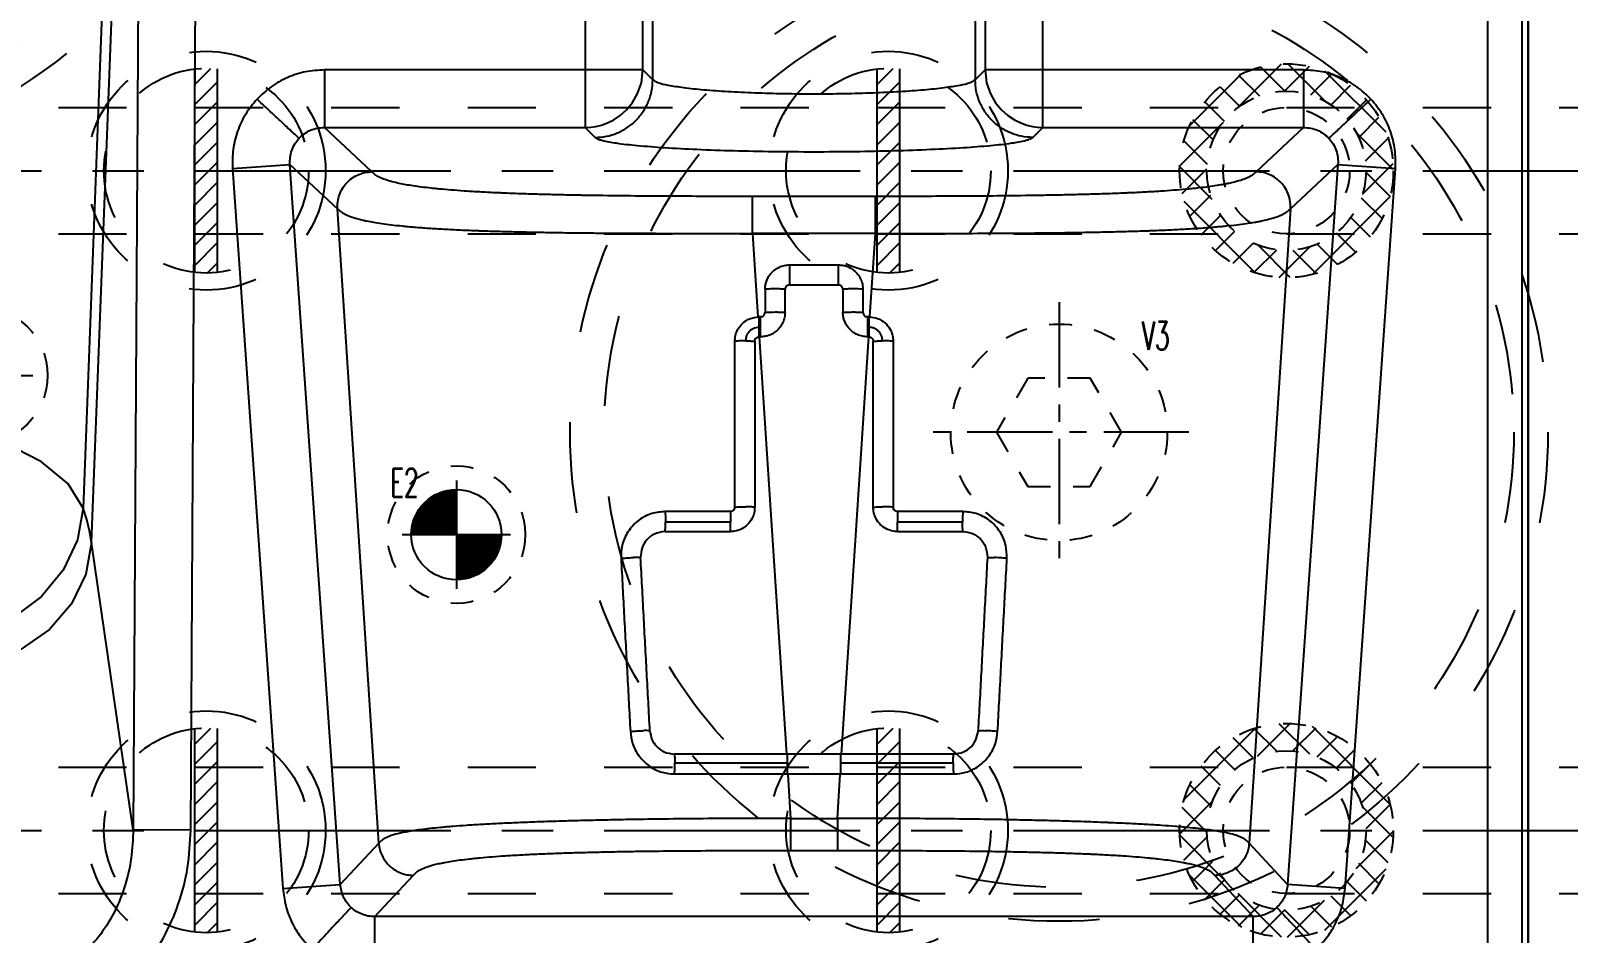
# Model space of a CAD drawing. Extents: x 14103 to 19353, y -3233 to 932.
# Drawn here: x 14914.5 to 15049.7, y 290 to 369.4 of the extents above; entities that cross this region are included whole.
import ezdxf
from ezdxf.enums import TextEntityAlignment as Align

# ---------------------------------------------------------------- set-up
doc = ezdxf.new("R2010")
doc.units = 0
doc.header["$LTSCALE"] = 20
doc.header["$MEASUREMENT"] = 0
doc.linetypes.add('CENTER', pattern=[0.6, 0.375, -0.075, 0.075, -0.075])
doc.linetypes.add('HIDDEN', pattern=[0.2, 0.1, -0.1])
doc.layers.get('DEFPOINTS').update_dxf_attribs({"linetype": 'CONTINUOUS'})
for name, color, linetype in [('3a', 7, 'CONTINUOUS'), ('3a-ep', 7, 'CONTINUOUS'), ('DIM', 3, 'CONTINUOUS'), ('HOLD DOWN', 7, 'CONTINUOUS'), ('SCREW', 7, 'CONTINUOUS'), ('SUP', 4, 'HIDDEN'), ('WATER', 9, 'HIDDEN')]:
    doc.layers.add(name, color=color, linetype=linetype)
doc.styles.add('lxy2', font='txt.shx', dxfattribs={"width": 0.6})
doc.dimstyles.new('10', dxfattribs={"dimtxt": 10, "dimasz": 5, "dimexe": 2.5, "dimexo": 0, "dimgap": 1, "dimtad": 0, "dimdsep": 46, "dimtxsty": 'lxy2', "dimcen": -3, "dimclrd": 113, "dimclre": 113, "dimclrt": 3, "dimazin": 2, "dimtfac": 1, "dimtofl": 0, "dimtmove": 0, "dimatfit": 3, "dimfxl": 1, "dimtolj": 1, "dimtzin": 0, "dimarcsym": 0})
doc.dimstyles.new('15', dxfattribs={"dimtxt": 15, "dimasz": 8, "dimexe": 8, "dimexo": 0, "dimgap": 1, "dimtad": 0, "dimdsep": 46, "dimtxsty": 'lxy2', "dimcen": -3, "dimclrd": 113, "dimclre": 113, "dimclrt": 3, "dimazin": 2, "dimtfac": 1, "dimtofl": 0, "dimtmove": 0, "dimatfit": 3, "dimfxl": 1, "dimtolj": 1, "dimtzin": 0, "dimarcsym": 0})

# ---------------------------------------------------------------- blocks, each defined once
blk = doc.blocks.new('*D282')
at = {"layer": 'DEFPOINTS', "color": 0}
for p in [(15211.53, 699.09), (15315.84, 699.09), (14749.94, 164.09)]:
    blk.add_point(p, dxfattribs=at)
at = {"layer": 'DIM', "color": 113, "lineweight": -2}
blk.add_line((15211.53, 699.09), (15315.84, 699.09), dxfattribs=at)
at = {"layer": 'DIM', "color": 3, "insert": (15328.84, 699.09), "char_height": 15, "attachment_point": 5, "style": 'lxy2'}
blk.add_mtext('\\A1;535', dxfattribs=at)
blk = doc.blocks.new('*D109')
at = {"layer": 'DEFPOINTS', "color": 0}
for p in [(15292.93, 299.09), (15315.84, 299.09), (14749.94, 164.09)]:
    blk.add_point(p, dxfattribs=at)
at = {"layer": 'DIM', "color": 113, "lineweight": -2}
blk.add_line((15292.93, 299.09), (15315.84, 299.09), dxfattribs=at)
at = {"layer": 'DIM', "color": 3, "insert": (15323.84, 299.09), "char_height": 10, "attachment_point": 5, "style": 'lxy2'}
blk.add_mtext('\\A1;135', dxfattribs=at)
blk = doc.blocks.new('*D108')
at = {"layer": 'DEFPOINTS', "color": 0}
for p in [(15292.93, 357.09), (15315.84, 357.09), (14749.94, 164.09)]:
    blk.add_point(p, dxfattribs=at)
at = {"layer": 'DIM', "color": 113, "lineweight": -2}
blk.add_line((15292.93, 357.09), (15315.84, 357.09), dxfattribs=at)
at = {"layer": 'DIM', "color": 3, "insert": (15323.84, 357.09), "char_height": 10, "attachment_point": 5, "style": 'lxy2'}
blk.add_mtext('\\A1;193', dxfattribs=at)
blk = doc.blocks.new('*D107')
at = {"layer": 'DEFPOINTS', "color": 0}
for p in [(15292.93, 414.09), (15315.84, 414.09), (14749.94, 164.09)]:
    blk.add_point(p, dxfattribs=at)
at = {"layer": 'DIM', "color": 113, "lineweight": -2}
blk.add_line((15292.93, 414.09), (15315.84, 414.09), dxfattribs=at)
at = {"layer": 'DIM', "color": 3, "insert": (15324.34, 414.09), "char_height": 10, "attachment_point": 5, "style": 'lxy2'}
blk.add_mtext('\\A1;250', dxfattribs=at)
blk = doc.blocks.new('*D106')
at = {"layer": 'DEFPOINTS', "color": 0}
for p in [(15292.93, 479.09), (15315.84, 479.09), (14749.94, 164.09)]:
    blk.add_point(p, dxfattribs=at)
at = {"layer": 'DIM', "color": 113, "lineweight": -2}
blk.add_line((15292.93, 479.09), (15315.84, 479.09), dxfattribs=at)
at = {"layer": 'DIM', "color": 3, "insert": (15323.84, 479.09), "char_height": 10, "attachment_point": 5, "style": 'lxy2'}
blk.add_mtext('\\A1;315', dxfattribs=at)
blk = doc.blocks.new('*D105')
at = {"layer": 'DEFPOINTS', "color": 0}
for p in [(15292.93, 542.09), (15315.84, 542.09), (14749.94, 164.09)]:
    blk.add_point(p, dxfattribs=at)
at = {"layer": 'DIM', "color": 113, "lineweight": -2}
blk.add_line((15292.93, 542.09), (15315.84, 542.09), dxfattribs=at)
at = {"layer": 'DIM', "color": 3, "insert": (15324.84, 542.09), "char_height": 10, "attachment_point": 5, "style": 'lxy2'}
blk.add_mtext('\\A1;378', dxfattribs=at)
blk = doc.blocks.new('*D104')
at = {"layer": 'DEFPOINTS', "color": 0}
for p in [(15292.93, 604.09), (15315.84, 604.09), (14749.94, 164.09)]:
    blk.add_point(p, dxfattribs=at)
at = {"layer": 'DIM', "color": 113, "lineweight": -2}
blk.add_line((15292.93, 604.09), (15315.84, 604.09), dxfattribs=at)
at = {"layer": 'DIM', "color": 3, "insert": (15324.34, 604.09), "char_height": 10, "attachment_point": 5, "style": 'lxy2'}
blk.add_mtext('\\A1;440', dxfattribs=at)
blk = doc.blocks.new('*D103')
at = {"layer": 'DEFPOINTS', "color": 0}
for p in [(15299.94, 864.09), (15315.84, 864.09), (14749.94, 164.09)]:
    blk.add_point(p, dxfattribs=at)
at = {"layer": 'DIM', "color": 113, "lineweight": -2}
blk.add_line((15299.94, 864.09), (15315.84, 864.09), dxfattribs=at)
at = {"layer": 'DIM', "color": 3, "insert": (15323.84, 864.09), "char_height": 10, "attachment_point": 5, "style": 'lxy2'}
blk.add_mtext('\\A1;700', dxfattribs=at)
blk = doc.blocks.new('AC_LXY_BLK518')
at = {"layer": 'SCREW', "color": 1, "linetype": 'CENTER'}
for p, q in [((0, 11.43), (0, -11.43)), ((11.43, 0), (-11.43, 0))]:
    blk.add_line(p, q, dxfattribs=at)
at = {"layer": 'SCREW', "color": 2, "linetype": 'HIDDEN'}
blk.add_lwpolyline([(-2.75, 4.76), (-5.5, 0), (-2.75, -4.76), (2.75, -4.76), (5.5, 0), (2.75, 4.76)], close=True, dxfattribs=at)
blk.add_circle((0, 0), 9.52, dxfattribs=at)
at = {"layer": 'SCREW', "style": 'lxy2', "width": 0.6}
blk.add_text('V3', height=2.5, dxfattribs=at).set_placement((8.5, 8.5), align=Align.MIDDLE_CENTER)

msp = doc.modelspace()

# ---------------------------------------------------------------- hatches: boundary and pattern name
at = {"layer": 'WATER', "linetype": 'ByBlock'}
h = msp.add_hatch(dxfattribs=at)
h.set_pattern_fill('ANSI37', color=256, scale=15, angle=90, style=0)
h.set_pattern_definition([(315, (14283.6489, 15562.0324), (1.32582521, 1.32582521), []), (45, (14283.6489, 15562.0324), (-1.32582521, 1.32582521), [])])
edge = h.paths.add_edge_path(flags=16)
edge.add_arc((15024.943, 357.09), 7, 0, 360)
edge = h.paths.add_edge_path()
edge.add_arc((15024.943, 357.09), 9.396, 0, 360)
at = {"layer": 'WATER', "linetype": 'Continuous'}
h = msp.add_hatch(dxfattribs=at)
h.set_pattern_fill('ANSI31', color=4, scale=10, style=0)
h.set_pattern_definition([(45, (13494.4322, 2037.9012), (-0.8838835, 0.8838835), [])])
h.paths.add_polyline_path([(14930.942, 366.035, 0.0278424), (14929.942, 366.09), (14929.942, 362.65), (14930.942, 362.65)])
h.paths.add_polyline_path([(14929.942, 366.09, 0.0278424), (14928.942, 366.035), (14928.942, 362.65), (14929.942, 362.65)])
h.paths.add_polyline_path([(14929.942, 362.65), (14928.942, 362.65), (14928.942, 357.09), (14929.942, 357.09)])
h.paths.add_polyline_path([(14930.942, 362.65), (14929.942, 362.65), (14929.942, 357.09), (14930.942, 357.09)])
h.paths.add_polyline_path([(14930.942, 357.09), (14929.942, 357.09), (14929.942, 351.53), (14930.942, 351.53)])
h.paths.add_polyline_path([(14929.942, 357.09), (14928.942, 357.09), (14928.942, 351.53), (14929.942, 351.53)])
h.paths.add_polyline_path([(14929.942, 351.53), (14928.942, 351.53), (14928.942, 348.146, 0.0278424), (14929.942, 348.09)])
h.paths.add_polyline_path([(14930.942, 351.53), (14929.942, 351.53), (14929.942, 348.09, 0.0278424), (14930.942, 348.146)])
h = msp.add_hatch(dxfattribs=at)
h.set_pattern_fill('ANSI31', color=4, scale=10, style=0)
h.set_pattern_definition([(45, (13554.4322, 2037.9012), (-0.8838835, 0.8838835), [])])
h.paths.add_polyline_path([(14990.942, 366.035, 0.0278424), (14989.942, 366.09), (14989.942, 362.65), (14990.942, 362.65)])
h.paths.add_polyline_path([(14989.942, 366.09, 0.0278424), (14988.942, 366.035), (14988.942, 362.65), (14989.942, 362.65)])
h.paths.add_polyline_path([(14989.942, 362.65), (14988.942, 362.65), (14988.942, 357.09), (14989.942, 357.09)])
h.paths.add_polyline_path([(14990.942, 362.65), (14989.942, 362.65), (14989.942, 357.09), (14990.942, 357.09)])
h.paths.add_polyline_path([(14990.942, 357.09), (14989.942, 357.09), (14989.942, 351.53), (14990.942, 351.53)])
h.paths.add_polyline_path([(14989.942, 357.09), (14988.942, 357.09), (14988.942, 351.53), (14989.942, 351.53)])
h.paths.add_polyline_path([(14989.942, 351.53), (14988.942, 351.53), (14988.942, 348.146, 0.0278424), (14989.942, 348.09)])
h.paths.add_polyline_path([(14990.942, 351.53), (14989.942, 351.53), (14989.942, 348.09, 0.0278424), (14990.942, 348.146)])
at = {"layer": 'WATER', "linetype": 'ByBlock'}
h = msp.add_hatch(dxfattribs=at)
h.set_pattern_fill('ANSI37', color=256, scale=15, angle=90, style=0)
h.set_pattern_definition([(45, (14283.6489, -14905.852), (1.32582521, -1.32582521), []), (315, (14283.6489, -14905.852), (-1.32582521, -1.32582521), [])])
edge = h.paths.add_edge_path(flags=16)
edge.add_arc((15024.943, 299.09), 7, 0, 360)
edge = h.paths.add_edge_path()
edge.add_arc((15024.943, 299.09), 9.396, 0, 360)
at = {"layer": 'WATER', "linetype": 'Continuous'}
h = msp.add_hatch(dxfattribs=at)
h.set_pattern_fill('ANSI31', color=4, scale=10, style=0)
h.set_pattern_definition([(45, (13494.4322, 1979.9012), (-0.8838835, 0.8838835), [])])
h.paths.add_polyline_path([(14930.942, 308.035, 0.0278424), (14929.942, 308.09), (14929.942, 304.65), (14930.942, 304.65)])
h.paths.add_polyline_path([(14929.942, 308.09, 0.0278424), (14928.942, 308.035), (14928.942, 304.65), (14929.942, 304.65)])
h.paths.add_polyline_path([(14929.942, 304.65), (14928.942, 304.65), (14928.942, 299.09), (14929.942, 299.09)])
h.paths.add_polyline_path([(14930.942, 304.65), (14929.942, 304.65), (14929.942, 299.09), (14930.942, 299.09)])
h.paths.add_polyline_path([(14930.942, 299.09), (14929.942, 299.09), (14929.942, 293.53), (14930.942, 293.53)])
h.paths.add_polyline_path([(14929.942, 299.09), (14928.942, 299.09), (14928.942, 293.53), (14929.942, 293.53)])
h.paths.add_polyline_path([(14929.942, 293.53), (14928.942, 293.53), (14928.942, 290.146, 0.0278424), (14929.942, 290.09)])
h.paths.add_polyline_path([(14930.942, 293.53), (14929.942, 293.53), (14929.942, 290.09, 0.0278424), (14930.942, 290.146)])
h = msp.add_hatch(dxfattribs=at)
h.set_pattern_fill('ANSI31', color=4, scale=10, style=0)
h.set_pattern_definition([(45, (13554.4322, 1979.9012), (-0.8838835, 0.8838835), [])])
h.paths.add_polyline_path([(14990.942, 308.035, 0.0278424), (14989.942, 308.09), (14989.942, 304.65), (14990.942, 304.65)])
h.paths.add_polyline_path([(14989.942, 308.09, 0.0278424), (14988.942, 308.035), (14988.942, 304.65), (14989.942, 304.65)])
h.paths.add_polyline_path([(14989.942, 304.65), (14988.942, 304.65), (14988.942, 299.09), (14989.942, 299.09)])
h.paths.add_polyline_path([(14990.942, 304.65), (14989.942, 304.65), (14989.942, 299.09), (14990.942, 299.09)])
h.paths.add_polyline_path([(14990.942, 299.09), (14989.942, 299.09), (14989.942, 293.53), (14990.942, 293.53)])
h.paths.add_polyline_path([(14989.942, 299.09), (14988.942, 299.09), (14988.942, 293.53), (14989.942, 293.53)])
h.paths.add_polyline_path([(14989.942, 293.53), (14988.942, 293.53), (14988.942, 290.146, 0.0278424), (14989.942, 290.09)])
h.paths.add_polyline_path([(14990.942, 293.53), (14989.942, 293.53), (14989.942, 290.09, 0.0278424), (14990.942, 290.146)])

# ---------------------------------------------------------------- linework, layer by layer
at = {"layer": '3a', "color": 4, "linetype": 'Continuous'}
for p, q in [((15045.678, 286.674), (15045.678, 599.094)), ((15046.213, 599.238), (15046.213, 286.674)), ((15042.634, 598.822), (15042.634, 286.674)), ((14921.559, 391.591), (14919.119, 327.433)), ((14919.862, 324.409), (14922.325, 388.492)), ((14969.217, 365.08), (14969.217, 382.891)), ((14963.279, 381.657), (14963.279, 360.892)), ((14923.975, 377.087), (14923.518, 299.148)), ((14928.581, 299.118), (14929.038, 377.058)), ((14968.342, 365.954), (14968.342, 377.058)), ((15003.505, 360.892), (15003.505, 376.265)), ((14997.568, 372.078), (14997.568, 365.08)), ((14998.442, 371.203), (14998.442, 365.954)), ((14968.342, 365.954), (14940.339, 365.954)), ((14940.339, 365.954), (14940.339, 360.892)), ((14969.217, 365.08), (14968.342, 365.954)), ((14998.442, 365.954), (14997.568, 365.08)), ((15026.445, 365.954), (14998.442, 365.954)), ((15026.445, 365.954), (15026.445, 360.892)), ((14944.518, 356.995), (14940.339, 360.892)), ((14940.339, 360.892), (14963.279, 360.892)), ((14963.279, 360.892), (14964.154, 360.017)), ((15002.63, 360.017), (15003.505, 360.892)), ((15003.505, 360.892), (15026.445, 360.892)), ((15026.445, 360.892), (15022.267, 356.995)), ((14932.259, 357.289), (14937.309, 357.642)), ((14932.259, 357.289), (14936.686, 293.981)), ((14941.736, 294.334), (14937.309, 357.642)), ((14937.309, 357.642), (14941.488, 353.746)), ((15029.475, 357.642), (15025.048, 294.334)), ((15029.475, 357.642), (15025.297, 353.746)), ((15029.475, 357.642), (15034.526, 357.289)), ((15030.099, 293.981), (15034.526, 357.289)), ((14977.99, 351.583), (14977.99, 354.833)), ((14988.794, 354.833), (14977.99, 354.833)), ((14988.794, 351.583), (14988.794, 354.833)), ((14945.115, 297.958), (14941.488, 353.746)), ((15025.297, 353.746), (15021.669, 297.958)), ((14988.794, 351.583), (14977.99, 351.583)), ((14977.99, 351.583), (14978.467, 344.241)), ((14988.317, 344.241), (14988.794, 351.583)), ((14981.235, 348.808), (14985.549, 348.808)), ((14981.235, 348.808), (14981.235, 347.054)), ((14985.549, 347.054), (14985.549, 348.808)), ((14979.088, 346.663), (14979.088, 344.633)), ((14980.846, 344.633), (14980.846, 346.663)), ((14981.235, 347.054), (14985.549, 347.054)), ((14985.939, 346.663), (14985.939, 344.633)), ((14987.697, 346.663), (14987.697, 344.633)), ((14978.698, 344.241), (14978.467, 344.241)), ((14978.571, 343.328), (14978.571, 344.241)), ((14978.698, 342.487), (14978.698, 344.241)), ((14988.317, 344.241), (14988.087, 344.241)), ((14988.087, 344.241), (14988.087, 342.487)), ((14988.213, 344.241), (14988.213, 343.328)), ((14978.581, 342.487), (14980.967, 305.798)), ((14978.581, 342.487), (14978.698, 342.487)), ((14985.817, 305.798), (14988.203, 342.487)), ((14988.087, 342.487), (14988.203, 342.487)), ((14976.04, 327.113), (14970.281, 327.115)), ((14976.051, 326.194), (14970.339, 326.194)), ((14996.445, 326.194), (14990.734, 326.194)), ((14996.503, 327.115), (14990.745, 327.113)), ((14970.295, 325.361), (14976.043, 325.361)), ((14923.518, 299.148), (14919.862, 324.409)), ((14995.682, 305.8), (14971.102, 305.8)), ((14981.024, 305.798), (14981.024, 304.044)), ((14985.76, 304.044), (14985.76, 305.798)), ((14971.164, 305.04), (14981.024, 305.04)), ((14985.76, 305.04), (14995.62, 305.04)), ((14971.116, 304.048), (14995.668, 304.048)), ((14981.081, 304.044), (14981.335, 300.141)), ((14985.449, 300.141), (14985.703, 304.044)), ((14928.581, 299.118), (14923.518, 299.148)), ((14981.335, 300.141), (14985.449, 300.141)), ((14981.335, 300.141), (14981.335, 297.316)), ((14985.449, 300.141), (14985.449, 297.316)), ((14945.115, 297.958), (14941.736, 294.334)), ((15025.048, 294.334), (15021.669, 297.958)), ((14981.335, 297.316), (14985.449, 297.316)), ((14944.766, 291.509), (14948.145, 295.132)), ((15018.639, 295.132), (15022.018, 291.509)), ((14936.686, 293.981), (14941.736, 294.334)), ((15030.099, 293.981), (15025.048, 294.334)), ((14944.766, 286.446), (14944.766, 291.509)), ((15022.018, 291.509), (14944.766, 291.509)), ((15022.018, 286.446), (15022.018, 291.509))]:
    msp.add_line(p, q, dxfattribs=at)
for points in [[(14963.279, 360.892), (14963.757, 360.917), (14964.208, 360.982), (14964.701, 361.102), (14965.229, 361.292), (14965.781, 361.565), (14966.346, 361.941), (14966.904, 362.437), (14967.428, 363.074), (14967.882, 363.867), (14968.21, 364.829), (14968.342, 365.954)], [(14998.442, 365.954), (14998.575, 364.827), (14998.904, 363.864), (14999.359, 363.069), (14999.886, 362.432), (15000.447, 361.935), (15001.014, 361.559), (15001.57, 361.286), (15002.101, 361.097), (15002.596, 360.978), (15003.044, 360.915), (15003.505, 360.892)], [(14919.119, 327.433), (14917.809, 329.553), (14915.443, 331.501), (14912.133, 333.187), (14908.036, 334.529), (14903.348, 335.464)], [(14919.119, 327.433), (14918.62, 324.621), (14917.368, 321.969), (14915.446, 319.649), (14912.979, 317.813), (14910.127, 316.58), (14907.076, 316.031)], [(14919.862, 324.409), (14919.682, 325.42), (14919.434, 326.428), (14919.119, 327.433)], [(14919.862, 324.409), (14919.359, 321.615), (14918.097, 319.008), (14916.158, 316.758), (14913.668, 315.011), (14910.791, 313.881), (14907.713, 313.441)]]:
    msp.add_lwpolyline(points, dxfattribs=at)
for points in [[(14940.339, 365.954), (14938.687, 365.785), (14937.106, 365.283), (14935.66, 364.471), (14934.412, 363.381)], [(15032.372, 363.381), (15031.124, 364.471), (15029.679, 365.284), (15028.097, 365.785), (15026.445, 365.954)], [(14964.154, 360.017), (14965.139, 360.118), (14966.086, 360.409), (14966.959, 360.879), (14967.725, 361.508), (14968.355, 362.275), (14968.824, 363.148), (14969.115, 364.095), (14969.217, 365.08)], [(14997.568, 365.08), (14997.134, 364.83), (14996.218, 364.593), (14994.852, 364.376), (14993.083, 364.187), (14990.975, 364.033), (14988.6, 363.919), (14986.043, 363.849), (14983.392, 363.825), (14980.742, 363.849), (14978.184, 363.919), (14975.81, 364.033), (14973.701, 364.187), (14971.933, 364.376), (14970.566, 364.593), (14969.65, 364.83), (14969.217, 365.08)], [(15002.63, 360.017), (15001.646, 360.118), (15000.698, 360.409), (14999.825, 360.879), (14999.059, 361.508), (14998.429, 362.275), (14997.96, 363.148), (14997.669, 364.095), (14997.568, 365.08)], [(14934.412, 363.381), (14933.412, 362.06), (14932.702, 360.562), (14932.313, 358.949), (14932.259, 357.289)], [(14938.104, 359.938), (14937.722, 360.294), (14936.899, 361.062), (14935.744, 362.139), (14934.412, 363.381)], [(15028.68, 359.938), (15029.062, 360.294), (15029.885, 361.062), (15031.04, 362.139), (15032.372, 363.381)], [(15034.526, 357.289), (15034.472, 358.949), (15034.082, 360.562), (15033.372, 362.06), (15032.372, 363.381)], [(14937.309, 357.642), (14937.324, 358.27), (14937.466, 358.878), (14937.73, 359.442), (14938.104, 359.938)], [(14938.104, 359.938), (14938.573, 360.346), (14939.118, 360.649), (14939.714, 360.833), (14940.339, 360.892)], [(14964.154, 360.017), (14964.365, 359.891), (14964.743, 359.768), (14965.986, 359.53), (14967.84, 359.314), (14970.24, 359.125), (14973.101, 358.971), (14976.324, 358.856), (14979.795, 358.786), (14983.392, 358.762), (14986.989, 358.786), (14990.46, 358.856), (14993.683, 358.971), (14996.545, 359.125), (14998.944, 359.314), (15000.799, 359.53), (15002.042, 359.768), (15002.42, 359.891), (15002.63, 360.017)], [(15026.445, 360.892), (15027.07, 360.833), (15027.667, 360.649), (15028.211, 360.346), (15028.68, 359.938)], [(15028.68, 359.938), (15029.054, 359.442), (15029.318, 358.878), (15029.46, 358.27), (15029.485, 357.857)], [(14941.488, 353.746), (14941.511, 354.365), (14941.659, 354.968), (14941.927, 355.528), (14942.302, 356.023), (14942.77, 356.433), (14943.311, 356.739), (14943.901, 356.929), (14944.518, 356.995)], [(14977.99, 354.833), (14974.676, 354.834), (14971.37, 354.842), (14968.08, 354.861), (14964.812, 354.897), (14963.188, 354.922), (14962.783, 354.929), (14962.379, 354.937), (14961.577, 354.953), (14960, 354.99), (14958.463, 355.034), (14956.969, 355.085), (14956.24, 355.114), (14955.881, 355.129), (14955.526, 355.144), (14954.166, 355.211), (14952.905, 355.285), (14951.744, 355.367), (14950.682, 355.456), (14950.189, 355.504), (14949.725, 355.552), (14948.881, 355.652), (14948.139, 355.755), (14947.489, 355.861), (14946.922, 355.971), (14945.67, 356.307), (14945.141, 356.535), (14944.782, 356.764), (14944.518, 356.995)], [(15022.267, 356.995), (15022.002, 356.765), (15021.644, 356.535), (15021.117, 356.308), (15020.357, 356.083), (15019.87, 355.972), (15019.596, 355.917), (15019.302, 355.863), (15018.65, 355.756), (15017.907, 355.652), (15017.062, 355.552), (15016.597, 355.504), (15016.104, 355.457), (15015.043, 355.367), (15013.882, 355.285), (15012.622, 355.211), (15011.261, 355.144), (15010.906, 355.129), (15010.547, 355.114), (15009.819, 355.085), (15008.328, 355.034), (15006.795, 354.991), (15005.225, 354.954), (15003.62, 354.923), (15002.807, 354.909), (15001.992, 354.897), (14998.716, 354.861), (14995.421, 354.842), (14992.112, 354.834), (14988.794, 354.833)], [(15025.303, 353.958), (15025.273, 354.365), (15025.125, 354.968), (15024.857, 355.528), (15024.482, 356.023), (15024.014, 356.433), (15023.474, 356.739), (15022.883, 356.929), (15022.267, 356.995)], [(15029.485, 357.857), (15029.475, 357.642)], [(14941.488, 353.746), (14941.756, 353.512), (14942.128, 353.275), (14942.688, 353.036), (14943.507, 352.798), (14943.761, 352.738), (14944.038, 352.679), (14944.66, 352.563), (14945.379, 352.45), (14946.209, 352.34), (14947.165, 352.234), (14947.695, 352.183), (14948.262, 352.134), (14949.489, 352.041), (14950.84, 351.958), (14952.308, 351.885), (14953.881, 351.822), (14954.289, 351.807), (14954.701, 351.793), (14955.533, 351.767), (14957.222, 351.722), (14958.942, 351.685), (14960.687, 351.655), (14961.568, 351.642), (14962.01, 351.636), (14962.452, 351.631), (14964.216, 351.612), (14967.723, 351.59), (14971.2, 351.581), (14974.63, 351.581), (14977.99, 351.583)], [(14988.794, 351.583), (14992.157, 351.581), (14995.592, 351.581), (14999.074, 351.59), (15002.589, 351.613), (15003.473, 351.621), (15004.358, 351.631), (15006.117, 351.655), (15007.855, 351.686), (15009.569, 351.723), (15011.256, 351.768), (15012.087, 351.793), (15012.498, 351.807), (15012.907, 351.822), (15014.48, 351.885), (15015.947, 351.958), (15017.298, 352.041), (15018.525, 352.134), (15018.812, 352.158), (15019.092, 352.184), (15019.622, 352.235), (15020.579, 352.341), (15021.41, 352.451), (15022.132, 352.564), (15022.455, 352.622), (15022.755, 352.681), (15023.283, 352.799), (15024.099, 353.037), (15024.657, 353.275), (15025.029, 353.512), (15025.297, 353.746)], [(15025.297, 353.746), (15025.303, 353.958)], [(14979.088, 346.663), (14979.115, 347.005), (14979.203, 347.356), (14979.356, 347.701), (14979.573, 348.021), (14979.929, 348.366), (14980.349, 348.617), (14980.796, 348.763), (14981.235, 348.808)], [(14985.549, 348.808), (14985.892, 348.781), (14986.245, 348.692), (14986.59, 348.539), (14986.91, 348.322), (14987.256, 347.965), (14987.506, 347.546), (14987.652, 347.1), (14987.697, 346.663)], [(14979.967, 346.698), (14979.586, 346.693), (14979.088, 346.663)], [(14980.846, 346.663), (14980.474, 346.688), (14980.037, 346.698), (14979.967, 346.698)], [(14981.235, 347.054), (14980.958, 346.938), (14980.846, 346.663)], [(14985.939, 346.663), (14985.856, 346.903), (14985.549, 347.054)], [(14986.747, 346.698), (14986.31, 346.688), (14985.939, 346.663)], [(14987.697, 346.663), (14987.472, 346.681), (14986.747, 346.698)], [(14976.425, 342.095), (14976.49, 342.618), (14976.704, 343.149), (14977.109, 343.666), (14977.731, 344.071), (14978.532, 344.24)], [(14978.698, 344.241), (14978.973, 344.355), (14979.088, 344.633)], [(14980.846, 344.633), (14980.8, 344.195), (14980.655, 343.749), (14980.404, 343.33), (14980.059, 342.973), (14979.739, 342.756), (14979.393, 342.603), (14979.041, 342.514), (14978.698, 342.487)], [(14979.088, 344.633), (14979.312, 344.651), (14979.967, 344.668)], [(14979.967, 344.668), (14980.037, 344.668), (14980.474, 344.658), (14980.846, 344.633)], [(14985.939, 344.633), (14986.31, 344.658), (14986.747, 344.668)], [(14988.087, 342.487), (14987.647, 342.532), (14987.201, 342.678), (14986.781, 342.929), (14986.424, 343.274), (14986.207, 343.594), (14986.054, 343.939), (14985.966, 344.29), (14985.939, 344.633)], [(14986.747, 344.668), (14987.198, 344.663), (14987.697, 344.633)], [(14987.697, 344.633), (14987.812, 344.354), (14988.087, 344.241)], [(14988.253, 344.24), (14988.99, 344.1), (14989.636, 343.702), (14990.064, 343.178), (14990.293, 342.625), (14990.359, 342.095)], [(14977.375, 342.13), (14976.924, 342.125), (14976.425, 342.095)], [(14978.549, 343.328), (14978.031, 343.201), (14977.816, 343.062), (14977.635, 342.879), (14977.493, 342.651), (14977.405, 342.397), (14977.375, 342.13)], [(14977.375, 342.13), (14977.812, 342.121), (14978.182, 342.095)], [(14978.182, 342.095), (14978.306, 342.381), (14978.581, 342.488)], [(14978.527, 343.327), (14978.543, 342.883), (14978.557, 342.486)], [(14988.203, 342.489), (14988.486, 342.373), (14988.603, 342.095)], [(14988.228, 342.486), (14988.241, 342.883), (14988.257, 343.327)], [(14989.409, 342.13), (14989.382, 342.387), (14989.301, 342.63), (14989.171, 342.851), (14988.996, 343.039), (14988.774, 343.191), (14988.524, 343.288), (14988.235, 343.328)], [(14988.602, 342.095), (14988.973, 342.121), (14989.409, 342.13)], [(14990.359, 342.095), (14989.86, 342.125), (14989.409, 342.13)], [(14976.428, 327.505), (14976.427, 332.36), (14976.426, 337.224), (14976.425, 342.095)], [(14978.182, 342.095), (14978.182, 337.226), (14978.183, 332.362), (14978.184, 327.504)], [(14988.601, 327.504), (14988.601, 332.362), (14988.602, 337.226), (14988.602, 342.095)], [(14990.359, 342.095), (14990.358, 337.224), (14990.357, 332.36), (14990.356, 327.505)], [(14976.426, 327.505), (14976.317, 327.231), (14976.038, 327.113)], [(14978.184, 327.504), (14978.124, 327.002), (14977.922, 326.48), (14977.547, 325.978), (14977.047, 325.611), (14976.534, 325.417), (14976.043, 325.359)], [(14976.428, 327.505), (14976.654, 327.524), (14977.375, 327.54)], [(14978.184, 327.504), (14977.812, 327.531), (14977.375, 327.54)], [(14988.601, 327.504), (14988.973, 327.531), (14989.409, 327.54)], [(14990.741, 325.359), (14990.243, 325.419), (14989.72, 325.621), (14989.22, 325.995), (14988.855, 326.493), (14988.659, 327.008), (14988.601, 327.504)], [(14990.356, 327.505), (14990.131, 327.524), (14989.409, 327.54)], [(14990.746, 327.113), (14990.469, 327.229), (14990.359, 327.505)], [(14970.282, 327.115), (14969.138, 326.942), (14967.971, 326.343), (14967.03, 325.323), (14966.527, 324.136), (14966.423, 322.998)], [(14970.282, 327.115), (14970.31, 326.908), (14970.339, 326.194)], [(14970.295, 325.361), (14970.328, 325.75), (14970.339, 326.194)], [(14976.04, 327.113), (14976.045, 326.907), (14976.051, 326.194)], [(14976.043, 325.359), (14976.049, 325.75), (14976.051, 326.194)], [(14990.743, 327.113), (14990.738, 326.906), (14990.734, 326.194)], [(14990.743, 325.36), (14990.735, 325.75), (14990.734, 326.194)], [(14996.503, 327.115), (14996.474, 326.908), (14996.445, 326.194)], [(14996.49, 325.362), (14996.456, 325.75), (14996.445, 326.194)], [(15000.361, 322.998), (15000.258, 324.135), (14999.755, 325.323), (14998.808, 326.347), (14997.646, 326.942), (14996.503, 327.115)], [(14970.295, 325.362), (14969.362, 325.144), (14968.684, 324.629), (14968.277, 323.934), (14968.144, 323.069)], [(14990.743, 325.36), (14992.703, 325.36), (14994.621, 325.361), (14996.49, 325.362)], [(14996.49, 325.362), (14997.331, 325.184), (14997.995, 324.74), (14998.473, 324.026), (14998.641, 323.069)], [(14966.423, 322.998), (14966.877, 323.044), (14967.518, 323.078)], [(14966.423, 322.998), (14966.696, 317.92), (14966.969, 312.845), (14967.241, 307.773)], [(14968.144, 323.069), (14968.013, 323.079), (14967.518, 323.078)], [(14968.961, 307.844), (14968.688, 312.916), (14968.416, 317.991), (14968.144, 323.069)], [(14998.641, 323.069), (14998.368, 317.991), (14998.096, 312.916), (14997.823, 307.844)], [(14998.641, 323.069), (14998.771, 323.079), (14999.267, 323.078)], [(15000.361, 322.998), (14999.908, 323.044), (14999.267, 323.078)], [(14999.543, 307.773), (14999.816, 312.845), (15000.088, 317.92), (15000.361, 322.998)], [(14967.241, 307.773), (14967.692, 307.819), (14968.333, 307.853)], [(14967.241, 307.773), (14967.442, 306.723), (14967.993, 305.653), (14968.92, 304.741), (14970.033, 304.205), (14971.117, 304.048)], [(14968.961, 307.844), (14968.83, 307.854), (14968.333, 307.853)], [(14968.961, 307.844), (14969.145, 307.085), (14969.565, 306.455), (14970.226, 305.991), (14971.102, 305.8)], [(14995.668, 304.048), (14996.749, 304.204), (14997.86, 304.738), (14998.789, 305.651), (14999.343, 306.723), (14999.543, 307.773)], [(14995.682, 305.8), (14996.551, 305.988), (14997.206, 306.441), (14997.628, 307.062), (14997.824, 307.844)], [(14997.823, 307.844), (14997.954, 307.854), (14998.451, 307.853)], [(14999.543, 307.773), (14999.092, 307.819), (14998.451, 307.853)], [(14971.102, 305.8), (14971.146, 305.464), (14971.164, 305.04)], [(14995.62, 305.04), (14995.639, 305.464), (14995.682, 305.8)], [(14971.116, 304.044), (14971.152, 304.407), (14971.164, 305.04)], [(14995.62, 305.04), (14995.632, 304.407), (14995.668, 304.048)], [(14923.518, 299.148), (14923.341, 296.636), (14922.793, 294.221), (14921.891, 291.977), (14920.662, 289.973), (14919.144, 288.272), (14917.384, 286.925), (14915.437, 285.974), (14913.361, 285.448)], [(14914.019, 280.905), (14916.962, 281.627), (14919.731, 282.909), (14922.239, 284.711), (14924.41, 286.976), (14926.177, 289.636), (14927.485, 292.609), (14928.295, 295.802), (14928.581, 299.118)], [(14981.335, 300.141), (14977.964, 300.137), (14974.521, 300.122), (14971.031, 300.091), (14967.508, 300.041), (14966.622, 300.025), (14966.179, 300.017), (14965.735, 300.008), (14963.973, 299.969), (14962.232, 299.925), (14960.517, 299.874), (14958.831, 299.816), (14958.001, 299.784), (14957.183, 299.751), (14955.619, 299.679), (14954.163, 299.603), (14952.827, 299.521), (14951.617, 299.433), (14951.334, 299.411), (14951.06, 299.388), (14950.541, 299.341), (14949.606, 299.246), (14948.796, 299.148), (14948.096, 299.048), (14947.783, 298.996), (14947.494, 298.944), (14946.987, 298.839), (14946.211, 298.626), (14945.69, 298.409), (14945.351, 298.186), (14945.115, 297.958)], [(15021.669, 297.958), (15021.433, 298.187), (15021.094, 298.409), (15020.572, 298.627), (15019.795, 298.84), (15019.286, 298.945), (15018.997, 298.997), (15018.685, 299.048), (15017.987, 299.149), (15017.179, 299.246), (15016.246, 299.341), (15015.728, 299.387), (15015.173, 299.433), (15013.96, 299.521), (15012.624, 299.603), (15011.169, 299.679), (15009.608, 299.75), (15009.202, 299.767), (15008.791, 299.784), (15007.959, 299.816), (15006.269, 299.874), (15004.549, 299.925), (15002.803, 299.97), (15001.922, 299.99), (15001.035, 300.008), (14999.265, 300.041), (14995.747, 300.091), (14992.26, 300.122), (14988.819, 300.137), (14985.449, 300.141)], [(14945.115, 297.958), (14945.21, 297.398), (14945.407, 296.865), (14945.7, 296.378), (14946.078, 295.953), (14946.528, 295.606), (14947.035, 295.348), (14947.58, 295.188), (14948.145, 295.132)], [(15021.669, 297.958), (15021.574, 297.398), (15021.377, 296.865), (15021.084, 296.378), (15020.706, 295.953), (15020.256, 295.606), (15019.749, 295.348), (15019.204, 295.188), (15018.639, 295.132)], [(14948.145, 295.132), (14948.378, 295.364), (14948.702, 295.594), (14949.194, 295.822), (14949.915, 296.048), (14950.381, 296.16), (14950.645, 296.215), (14950.929, 296.27), (14951.56, 296.378), (14952.284, 296.483), (14953.108, 296.584), (14953.563, 296.633), (14954.047, 296.681), (14955.092, 296.771), (14956.239, 296.855), (14957.488, 296.93), (14958.839, 296.998), (14959.551, 297.03), (14960.277, 297.059), (14961.766, 297.111), (14963.298, 297.155), (14964.87, 297.193), (14966.477, 297.225), (14966.884, 297.232), (14967.292, 297.238), (14968.108, 297.251), (14971.39, 297.287), (14974.692, 297.307), (14978.01, 297.315), (14981.335, 297.316)], [(14985.449, 297.316), (14988.773, 297.315), (14992.089, 297.307), (14995.388, 297.287), (14998.666, 297.251), (15000.294, 297.225), (15001.105, 297.21), (15001.907, 297.193), (15003.483, 297.155), (15005.02, 297.111), (15006.512, 297.058), (15007.24, 297.029), (15007.598, 297.014), (15007.951, 296.998), (15009.299, 296.93), (15010.548, 296.854), (15011.695, 296.771), (15012.742, 296.68), (15013.225, 296.632), (15013.678, 296.583), (15014.501, 296.483), (15015.222, 296.378), (15015.852, 296.271), (15016.136, 296.216), (15016.399, 296.161), (15016.867, 296.049), (15017.589, 295.823), (15018.082, 295.594), (15018.407, 295.364), (15018.639, 295.132)], [(14936.686, 293.981), (14936.933, 292.482), (14937.455, 291.057), (14938.233, 289.754), (14939.24, 288.62)], [(14942.685, 292.315), (14942.308, 292.741), (14942.018, 293.231), (14941.825, 293.768), (14941.736, 294.334)], [(15025.048, 294.334), (15024.959, 293.768), (15024.766, 293.231), (15024.476, 292.741), (15024.099, 292.315)], [(15027.544, 288.62), (15028.552, 289.754), (15029.33, 291.057), (15029.852, 292.482), (15030.099, 293.981)], [(14942.685, 292.315), (14942.335, 291.939), (14941.568, 291.117), (14940.488, 289.958), (14939.24, 288.62)], [(14944.766, 291.509), (14944.195, 291.558), (14943.646, 291.713), (14943.136, 291.968), (14942.685, 292.315)], [(15024.099, 292.315), (15023.648, 291.968), (15023.139, 291.713), (15022.589, 291.558), (15022.018, 291.509)], [(15024.099, 292.315), (15024.449, 291.939), (15025.216, 291.117), (15026.297, 289.958), (15027.544, 288.62)]]:
    msp.add_spline(points, degree=3, dxfattribs=at)
at = {"layer": '3a-ep', "color": 3}
for p, q in [((14905.179, 339.09), (14914.705, 339.09)), ((14951.942, 329.853), (14951.942, 320.327)), ((14947.179, 325.09), (14956.705, 325.09))]:
    msp.add_line(p, q, dxfattribs=at)
at = {"layer": '3a-ep', "color": 3, "const_width": 3.969}
for points in [[(14949.958, 325.09, -0.4142136), (14951.942, 327.075, -0.4142136)], [(14953.927, 325.09, -0.4142136), (14951.942, 323.106, -0.4142136)]]:
    msp.add_lwpolyline(points, format="xyb", dxfattribs=at)
at = {"layer": '3a-ep', "color": 3, "linetype": 'HIDDEN'}
for centre in [(14909.942, 339.09), (14951.942, 325.09)]:
    msp.add_circle(centre, 6.05, dxfattribs=at)
at = {"layer": '3a-ep', "color": 3, "linetype": 'ByBlock'}
msp.add_circle((14951.942, 325.09), 3.969, dxfattribs=at)
at = {"layer": 'HOLD DOWN', "color": 0, "linetype": 'ByBlock'}
msp.add_line((15046.213, 286.674), (15046.213, 599.238), dxfattribs=at)
at = {"layer": 'SUP', "color": 6, "ltscale": 4}
for centre, radius in [((14884.942, 409.09), 53), ((14884.942, 409.09), 50), ((15004.942, 334.09), 43), ((15004.942, 334.09), 40)]:
    msp.add_circle(centre, radius, dxfattribs=at)
at = {"layer": 'WATER', "color": 4, "linetype": 'ByBlock'}
for p, q in [((14928.942, 348.146), (14928.942, 366.035)), ((14930.942, 348.146), (14930.942, 366.035)), ((14988.942, 348.146), (14988.942, 366.035)), ((14990.942, 348.146), (14990.942, 366.035)), ((14928.942, 290.146), (14928.942, 308.035)), ((14930.942, 290.146), (14930.942, 308.035)), ((14988.942, 290.146), (14988.942, 308.035)), ((14990.942, 290.146), (14990.942, 308.035))]:
    msp.add_line(p, q, dxfattribs=at)
at = {"layer": 'WATER', "linetype": 'HIDDEN', "ltscale": 3}
for p, q in [((14424.942, 362.65), (15074.942, 362.65)), ((14424.942, 351.53), (15074.942, 351.53)), ((14424.942, 304.65), (15074.942, 304.65)), ((14424.942, 293.53), (15074.942, 293.53))]:
    msp.add_line(p, q, dxfattribs=at)
at = {"layer": 'WATER', "color": 1, "linetype": 'CENTER', "ltscale": 3}
for p, q in [((14424.942, 357.09), (15080.502, 357.09)), ((14424.942, 299.09), (15080.502, 299.09))]:
    msp.add_line(p, q, dxfattribs=at)
at = {"layer": 'WATER', "ltscale": 3}
for centre in [(14929.942, 357.09), (14989.942, 357.09), (14929.942, 299.09), (14989.942, 299.09)]:
    msp.add_circle(centre, 10.5, dxfattribs=at)
at = {"layer": 'WATER'}
for centre, radius in [((15024.943, 357.09), 9.396), ((15024.943, 357.09), 7), ((15024.943, 357.09), 5.56), ((15024.943, 299.09), 9.396), ((15024.943, 299.09), 7), ((15024.943, 299.09), 5.56)]:
    msp.add_circle(centre, radius, dxfattribs=at)
at = {"layer": 'WATER', "linetype": 'HIDDEN', "ltscale": 3}
for centre in [(14929.942, 357.09), (14989.942, 357.09), (14929.942, 299.09), (14989.942, 299.09)]:
    msp.add_circle(centre, 9, dxfattribs=at)

# ---------------------------------------------------------------- block references
at = {"layer": 'SCREW'}
msp.add_blockref('AC_LXY_BLK518', (15004.942, 334.09), dxfattribs=at)

# ---------------------------------------------------------------- texts
at = {"layer": '3a-ep', "color": 3, "style": 'lxy2', "width": 0.6}
msp.add_text('E2', height=2.5, dxfattribs=at).set_placement((14947.368, 329.665), align=Align.MIDDLE_CENTER)

# ---------------------------------------------------------------- dimensions: what is measured, and where the dimension line sits
at = {"layer": 'DIM'}
for feature_location, offset, dimstyle, picture, middle in [((15299.942, 864.09), (15.902, 0), '10', '*D103', (15323.844, 864.09)), ((15211.532, 699.09), (104.312, 0), '15', '*D282', (15328.844, 699.09)), ((15292.928, 604.09), (22.916, 0), '10', '*D104', (15324.344, 604.09)), ((15292.928, 542.09), (22.916, 0), '10', '*D105', (15324.844, 542.09)), ((15292.928, 479.09), (22.916, 0), '10', '*D106', (15323.844, 479.09)), ((15292.928, 414.09), (22.916, 0), '10', '*D107', (15324.344, 414.09)), ((15292.928, 357.09), (22.916, 0), '10', '*D108', (15323.844, 357.09)), ((15292.928, 299.09), (22.916, 0), '10', '*D109', (15323.844, 299.09))]:
    dim = msp.add_ordinate_dim(feature_location=feature_location, offset=offset, dtype=0, origin=(14749.942, 164.09), dimstyle=dimstyle, dxfattribs=at)
    dim.commit()
    dim.dimension.update_dxf_attribs({"geometry": picture, "text_midpoint": middle})

doc.saveas('drawing.dxf')
